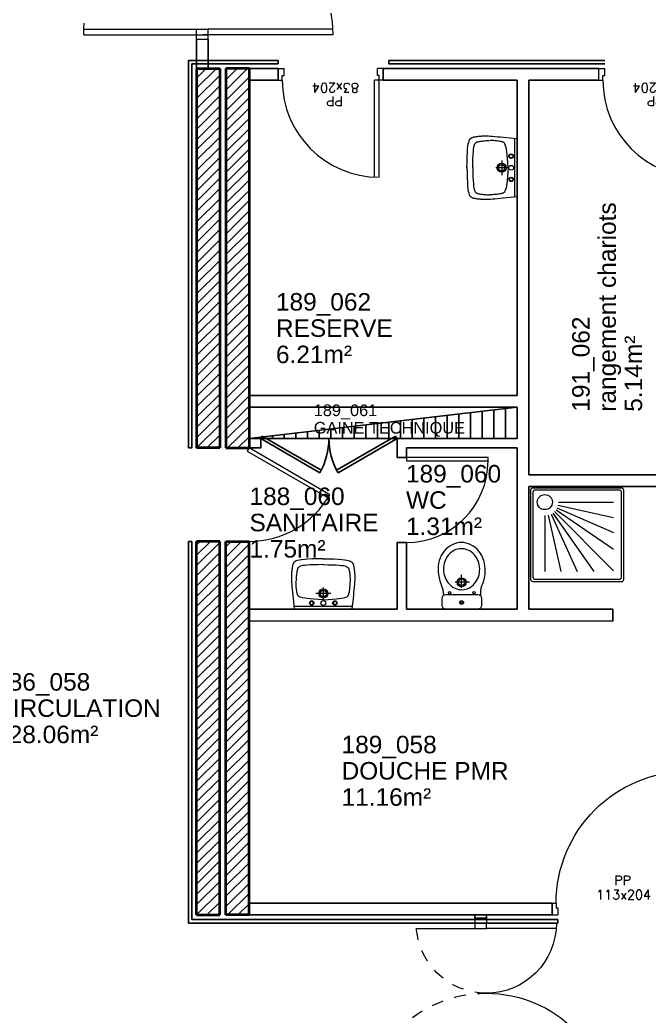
# Model space of a CAD drawing. Header units: metres. Extents: x 143.8 to 210.8, y 45.3 to 115.9.
# Drawn here: x 185.48 to 190.88, y 55.4 to 63.94 of the extents above; entities that cross this region are included whole.
import ezdxf
from ezdxf.enums import TextEntityAlignment as Align

# ---------------------------------------------------------------- set-up
doc = ezdxf.new("R2010")
doc.units = ezdxf.units.M
doc.header["$LTSCALE"] = 0.6
doc.header["$MEASUREMENT"] = 0
doc.linetypes.add('CACHÉ', pattern=[0.25, 0.125, -0.125])
doc.linetypes.add('CONTINU', pattern=[0])
doc.layers.get('0').update_dxf_attribs({"linetype": 'CONTINUOUS'})
for name, color, linetype in [('009 main courant', 181, 'CONTINUOUS'), ('A_AGENC', 204, 'CONTINUOUS'), ('A_Etiqu_Gaine', 8, 'CONTINUOUS'), ('A_Etiqu_Gaine_code', 8, 'CONTINUOUS'), ('A_Etiqu_Local', 8, 'CONTINUOUS'), ('A_HACH_STRUC', 7, 'CONTINUOUS'), ('A_MUR_CLOIS', 8, 'CONTINU'), ('A_MURS_CLOI', 7, 'CONTINUOUS')]:
    doc.layers.add(name, color=color, linetype=linetype)
for name, color, linetype, lineweight in [('A_MURS_STRU', 7, 'CONTINU', 40), ('A_PORT', 8, 'CONTINUOUS', 0), ('A_PORTE', 8, 'CONTINU', 0), ('A_SANI', 5, 'CONTINU', 0)]:
    doc.layers.add(name, color=color, linetype=linetype, lineweight=lineweight)
doc.styles.add('Attribut', font='arial.ttf')
doc.styles.add('ROMANS8', font='romans8', dxfattribs={"height": 10})

# ---------------------------------------------------------------- blocks, each defined once
blk = doc.blocks.new('A_Etiqu_Local')
at = {"style": 'Attribut', "flags": 1}
for tag, p in [('CODE_HOPITAL', (-0.4463, 1.632)), ('CODE_SITE', (-0.4463, 1.407)), ('CODE_BATIMENT', (-0.4463, 1.182)), ('CODE_SECTEUR', (-0.4463, 0.957)), ('CODE_ETAGE', (-0.4463, 0.732)), ('NOM_NORMALISE', (-0.4463, -0.843)), ('SECTEUR_ACTIVITE', (-0.4463, -1.068)), ('SOUS_SECTEUR_ACTIVITE', (-0.4463, -1.293)), ('VOLUME', (-0.4463, -1.518)), ('SERVICE', (-0.4463, -1.743)), ('CODE_UG', (-0.4463, -1.968)), ('CODE_UA', (-0.4463, -2.193)), ('CODE_POLE', (-0.4463, -2.418)), ('OCCUPANT_EXTERNE', (-0.4463, -2.643)), ('DISPONIBILITE', (-0.4463, -2.868)), ('ACCES_HANDICAPES', (-0.4463, -3.093)), ('NATURE_SOL', (-0.4463, -3.318)), ('RISQUE_LABORATOIRE', (-0.4463, -3.543)), ('AMIANTE', (-0.4463, -3.768))]:
    blk.add_attdef(tag, p, '', height=0.15, dxfattribs=at)
at = {"layer": 'A_Etiqu_Local', "style": 'Attribut'}
for tag, p in [('CODE_PIECE', (-0.4463, 0.282)), ('NOM_USAGE', (-0.4463, 0.057)), ('SURFACE', (-0.4463, -0.168))]:
    blk.add_attdef(tag, p, '', height=0.15, dxfattribs=at)
blk = doc.blocks.new('A_Etiqu_Gaine')
at = {"style": 'Attribut', "flags": 1}
for tag, p in [('CODE_HOPITAL', (-0.4323, 0.8651)), ('CODE_SITE', (-0.4323, 0.7151)), ('CODE_BATIMENT', (-0.4323, 0.5651)), ('CODE_SECTEUR', (-0.4323, 0.4151)), ('CODE_ETAGE', (-0.4323, 0.2651)), ('NOM_NORMALISE', (-0.4323, -0.3349)), ('SECTEUR_ACTIVITE', (-0.4323, -0.4849)), ('SOUS_SECTEUR_ACTIVITE', (-0.4323, -0.6349)), ('SURFACE', (-0.4323, -0.7849)), ('CODE_UG', (-0.4323, -0.9349)), ('CODE_POLE', (-0.4323, -1.0849)), ('AMIANTE', (-0.4323, -1.2349))]:
    blk.add_attdef(tag, p, '', height=0.1, dxfattribs=at)
at = {"layer": 'A_Etiqu_Gaine', "style": 'Attribut'}
blk.add_attdef('NOM_USAGE', (-0.4323, -0.1849), '', height=0.1, dxfattribs=at)
at = {"layer": 'A_Etiqu_Gaine_code', "style": 'Attribut'}
blk.add_attdef('CODE_PIECE', (-0.4323, -0.0349), '', height=0.1, dxfattribs=at)
blk = doc.blocks.new('BATI-10')
for p, q in [((0, 0.1), (0, 0)), ((0, 0.1), (0.035, 0.1)), ((0.035, 0.1), (0.035, 0.06)), ((0, 0), (0.05, 0)), ((0.035, 0.06), (0.05, 0.06)), ((0.05, 0.06), (0.05, 0))]:
    blk.add_line(p, q)
blk = doc.blocks.new('P110bt10')
for p, q in [((0.035, 1.23), (0.035, 0.1)), ((0.075, 1.2293), (0.075, 0.1)), ((0.035, 0.1), (0.075, 0.1))]:
    blk.add_line(p, q)
blk.add_arc((0.035, 0.1), 1.13, 0, 90)
blk.add_blockref('BATI-10', (0, 0))
at = {"xscale": -1}
blk.add_blockref('BATI-10', (1.2, 0), dxfattribs=at)
at = {"style": 'ROMANS8'}
for tag, p in [('DEF', (0.5949, 0.2559)), ('DIM', (0.5864, 0.1335))]:
    blk.add_attdef(tag, text='', height=0.08, dxfattribs=at).set_placement(p, align=Align.CENTER)
blk = doc.blocks.new('P80bt10')
for p, q in [((0.035, 0.93), (0.035, 0.1)), ((0.075, 0.929), (0.075, 0.1)), ((0, 0.1), (0, 0)), ((0, 0.1), (0.035, 0.1)), ((0.035, 0.1), (0.075, 0.1)), ((0.035, 0.1), (0.035, 0.06)), ((0.865, 0.1), (0.865, 0.06)), ((0.9, 0.1), (0.865, 0.1)), ((0.9, 0.1), (0.9, 0)), ((0, 0), (0.05, 0)), ((0.035, 0.06), (0.05, 0.06)), ((0.05, 0.06), (0.05, 0)), ((0.865, 0.06), (0.85, 0.06)), ((0.85, 0.06), (0.85, 0)), ((0.9, 0), (0.85, 0))]:
    blk.add_line(p, q)
blk.add_arc((0.035, 0.1), 0.83, 0, 90)
at = {"style": 'ROMANS8'}
for tag, p in [('DEF', (0.4163, 0.239)), ('DIM', (0.4087, 0.1245))]:
    blk.add_attdef(tag, text='', height=0.08, dxfattribs=at).set_placement(p, align=Align.CENTER)
blk = doc.blocks.new('-P175bt10')
at = {"layer": 'A_PORT', "linetype": 'Continuous'}
for p, q in [((0.0408, 1.1675), (0.0408, 0.1)), ((0.0875, 1.1665), (0.0875, 0.1)), ((1.6625, 0.699), (1.6625, 0.1)), ((1.7092, 0.7008), (1.7092, 0.1)), ((0, 0.1), (0, 0)), ((0, 0.1), (0.0408, 0.1)), ((0.0408, 0.1), (0.0875, 0.1)), ((0.0408, 0.1), (0.0408, 0.0533)), ((0.0408, -0.9675), (0.0408, 0.1)), ((0.0875, -0.9665), (0.0875, 0.1)), ((1.6625, 0.1), (1.7092, 0.1)), ((1.6625, -0.499), (1.6625, 0.1)), ((1.7092, 0.1), (1.7092, 0.0533)), ((1.75, 0.1), (1.7092, 0.1)), ((1.7092, -0.5008), (1.7092, 0.1)), ((1.75, 0.1), (1.75, 0))]:
    blk.add_line(p, q, dxfattribs=at)
at = {"layer": 'A_PORT'}
for p, q in [((0, 0), (0.0875, 0)), ((1.75, 0), (1.6625, 0))]:
    blk.add_line(p, q, dxfattribs=at)
at = {"layer": 'A_PORT', "linetype": 'Continuous'}
for centre, radius, start, end in [((0.0408, 0.1), 1.0675, 0, 90), ((1.7092, 0.1), 0.6008, 90, 180)]:
    blk.add_arc(centre, radius, start, end, dxfattribs=at)
at = {"layer": 'A_PORT', "linetype": 'CACHÉ'}
for centre, radius, start, end in [((0.0408, 0.1), 1.0675, 270, 0), ((1.7092, 0.1), 0.6008, 180, 270)]:
    blk.add_arc(centre, radius, start, end, dxfattribs=at)
at = {"layer": 'A_PORT', "linetype": 'Continuous', "style": 'ROMANS8'}
for tag, p in [('PCF', (0.5371, 0.2448)), ('175X204', (0.5272, 0.1021))]:
    blk.add_attdef(tag, text='', height=0.0933, dxfattribs=at).set_placement(p, align=Align.CENTER)

msp = doc.modelspace()

# ---------------------------------------------------------------- hatches: boundary and pattern name
at = {"layer": 'A_HACH_STRUC'}
h = msp.add_hatch(dxfattribs=at)
h.set_pattern_fill('ANSI31', color=8, scale=0.5, angle=359.76959, style=0)
h.set_pattern_definition([(44.7696, (186.99988, 60.27093), (-0.0440161, 0.0443715), [])])
h.paths.add_polyline_path([(187.1999, 63.5209), (186.9999, 63.5209), (186.9999, 60.2709), (187.1999, 60.2709)])
h.paths.add_polyline_path([(187.4499, 63.5209), (187.2499, 63.5209), (187.2499, 60.2709), (187.4499, 60.2709), (187.4499, 60.3509)])
h = msp.add_hatch(dxfattribs=at)
h.set_pattern_fill('ANSI31', color=8, scale=0.5, angle=359.76959, style=0)
h.set_pattern_definition([(44.7696, (186.99988, 56.27093), (-0.0440161, 0.0443715), [])])
h.paths.add_polyline_path([(187.1999, 59.4709), (186.9999, 59.4709), (186.9999, 59.3709), (186.9999, 56.2709), (187.1999, 56.2709), (187.1999, 56.3459)])
h.paths.add_polyline_path([(187.4499, 59.4709), (187.2499, 59.4709), (187.2499, 56.3459), (187.2499, 56.2709), (187.4499, 56.2709)])

# ---------------------------------------------------------------- linework, layer by layer
at = {"layer": '009 main courant', "color": 8, "linetype": 'Continuous'}
for p, q in [((186.9299, 60.2709), (186.9299, 63.5909)), ((187.6999, 63.5909), (186.9299, 63.5909)), ((187.6999, 63.5609), (187.6999, 63.5909)), ((188.6499, 63.5609), (188.6499, 63.5909)), ((190.4998, 63.5909), (188.6499, 63.5909)), ((186.9599, 60.2709), (186.9599, 63.5609)), ((187.6999, 63.5609), (186.9599, 63.5609)), ((190.4998, 63.5609), (188.6499, 63.5609)), ((186.9599, 60.2709), (186.9299, 60.2709)), ((186.9299, 59.4709), (186.9299, 56.2009)), ((186.9599, 59.4709), (186.9299, 59.4709)), ((186.9599, 59.4709), (186.9599, 56.2309)), ((190.0979, 56.2009), (186.9299, 56.2009)), ((190.0979, 56.2309), (186.9599, 56.2309)), ((190.0979, 56.2309), (190.0979, 56.2009))]:
    msp.add_line(p, q, dxfattribs=at)
at = {"layer": 'A_AGENC', "color": 8, "linetype": 'Continuous'}
msp.add_line((188.7195, 60.3509), (187.5499, 60.3509), dxfattribs=at)
for points in [[(187.5624, 60.3726), (188.0689, 60.0802), (188.0563, 60.0585), (187.5499, 60.3509)], [(188.7069, 60.3726), (188.2005, 60.0802), (188.213, 60.0585), (188.7195, 60.3509)]]:
    msp.add_lwpolyline(points, close=True, dxfattribs=at)
for centre, start, end in [((187.5499, 60.3509), 330.00002, 0.00001), ((188.7195, 60.3509), 180.00001, 210)]:
    msp.add_arc(centre, 0.5848, start, end, dxfattribs=at)
at = {"layer": 'A_MUR_CLOIS', "color": 8, "linetype": 'Continuous'}
for p, q in [((187.6999, 63.5209), (187.4499, 63.5209)), ((187.6999, 63.4209), (187.6999, 63.5209)), ((190.4498, 63.5209), (188.5999, 63.5209)), ((188.5999, 63.4209), (188.5999, 63.5209)), ((187.6999, 63.4209), (187.4499, 63.4209)), ((189.7498, 63.4209), (188.5999, 63.4209)), ((189.7498, 60.7207), (189.7498, 63.4209)), ((189.8498, 60.0409), (189.8498, 63.4209)), ((190.4498, 63.4209), (189.8498, 63.4209)), ((189.7498, 60.7207), (187.4499, 60.7207)), ((189.7498, 60.6207), (187.4499, 60.6207)), ((187.4499, 60.3509), (189.7498, 60.6207)), ((189.5499, 60.5972), (189.5499, 60.3509)), ((189.6499, 60.6089), (189.6499, 60.3509)), ((189.7498, 60.3509), (189.7498, 60.6207)), ((188.7499, 60.5034), (188.7499, 60.3509)), ((188.8499, 60.514), (188.8499, 60.3509)), ((188.9499, 60.5268), (188.9499, 60.3509)), ((189.0499, 60.5386), (189.0499, 60.3509)), ((189.1499, 60.5503), (189.1499, 60.3509)), ((189.2499, 60.562), (189.2499, 60.3509)), ((189.3499, 60.5738), (189.3499, 60.3509)), ((189.4499, 60.5855), (189.4499, 60.3509)), ((188.0499, 60.4213), (188.0499, 60.3509)), ((188.1499, 60.433), (188.1499, 60.3509)), ((188.2499, 60.4448), (188.2499, 60.3509)), ((188.3499, 60.4565), (188.3499, 60.3509)), ((188.4499, 60.4682), (188.4499, 60.3509)), ((188.5499, 60.4799), (188.5499, 60.3509)), ((188.6499, 60.4862), (188.6499, 60.3509)), ((187.6499, 60.3744), (187.6499, 60.3509)), ((187.7499, 60.3861), (187.7499, 60.3509)), ((187.8499, 60.3978), (187.8499, 60.3509)), ((187.9499, 60.4096), (187.9499, 60.3509)), ((188.7195, 60.1909), (188.7195, 60.3509)), ((189.7498, 60.3509), (188.7195, 60.3509)), ((189.7498, 60.2709), (188.7995, 60.2709)), ((188.7995, 60.1909), (188.7995, 60.2709)), ((189.7498, 58.8909), (189.7498, 60.2709)), ((188.7195, 60.1909), (188.7995, 60.1909)), ((191.3699, 60.0409), (189.8498, 60.0409)), ((191.3699, 59.9409), (189.8498, 59.9409)), ((189.8498, 58.8909), (189.8498, 59.9409)), ((188.7195, 58.8909), (188.7195, 59.4609)), ((188.7195, 59.4609), (188.7995, 59.4609)), ((188.7995, 58.8909), (188.7995, 59.4609)), ((188.7195, 58.8909), (187.4499, 58.8909)), ((189.7498, 58.8909), (188.7995, 58.8909)), ((190.5699, 58.8909), (189.8498, 58.8909)), ((190.5699, 58.7888), (190.5699, 58.8909)), ((190.5699, 58.7888), (187.4499, 58.7909)), ((190.0479, 56.3709), (187.4499, 56.3709)), ((190.0479, 56.3709), (190.0479, 56.2709)), ((190.0479, 56.2709), (187.4499, 56.2709))]:
    msp.add_line(p, q, dxfattribs=at)
msp.add_lwpolyline([(187.4499, 60.2709), (187.4499, 60.3509), (187.5499, 60.3509), (187.5499, 60.2709)], close=True, dxfattribs=at)
at = {"layer": 'A_MURS_CLOI', "color": 8}
for p, q in [((186.9999, 63.5209), (186.9999, 63.7709)), ((187.0999, 63.5209), (187.0999, 63.7709)), ((189.3846, 56.2418), (189.3846, 56.2709)), ((189.4846, 56.2418), (189.4846, 56.2709))]:
    msp.add_line(p, q, dxfattribs=at)
at = {"layer": 'A_MURS_STRU', "color": 8, "linetype": 'Continuous'}
for p, q in [((186.9999, 63.5209), (187.1999, 63.5209)), ((186.9999, 63.5209), (186.9999, 60.2709)), ((187.1999, 63.5209), (187.1999, 60.2709)), ((187.4499, 63.5209), (187.2499, 63.5209)), ((187.2499, 63.5209), (187.2499, 60.2709)), ((187.4499, 63.5209), (187.4499, 60.2709)), ((187.1999, 60.2709), (186.9999, 60.2709)), ((187.2499, 60.2709), (187.4499, 60.2709)), ((187.1999, 59.4709), (186.9999, 59.4709)), ((186.9999, 56.2709), (186.9999, 59.4709)), ((187.1999, 56.2709), (187.1999, 59.4709)), ((187.2499, 59.4709), (187.4499, 59.4709)), ((187.2499, 56.2709), (187.2499, 59.4709)), ((187.4499, 56.2709), (187.4499, 59.4709)), ((186.9999, 56.2709), (187.1999, 56.2709)), ((187.4499, 56.2709), (187.2499, 56.2709))]:
    msp.add_line(p, q, dxfattribs=at)
at = {"layer": 'A_PORTE', "color": 8, "linetype": 'Continuous'}
for p, q in [((187.4499, 60.2709), (187.4349, 60.2449)), ((188.1427, 59.8709), (187.4499, 60.2709)), ((187.4349, 60.2449), (188.1277, 59.845)), ((188.1277, 59.845), (188.1427, 59.8709))]:
    msp.add_line(p, q, dxfattribs=at)
msp.add_lwpolyline([(188.7995, 60.1609), (189.4995, 60.1609), (189.4995, 60.1909), (188.7995, 60.1909)], close=True, dxfattribs=at)
for centre, radius, end in [((188.7995, 60.1609), 0.7, 0), ((187.4499, 60.2709), 0.8, 329.99999)]:
    msp.add_arc(centre, radius, 270, end, dxfattribs=at)
at = {"layer": 'A_SANI', "color": 8, "linetype": 'Continuous'}
for p, q in [((189.7249, 62.921), (189.7249, 62.4257)), ((189.7498, 62.921), (189.7498, 62.4257)), ((189.6163, 62.7346), (189.6163, 62.6081)), ((189.6673, 62.6713), (189.5652, 62.6713)), ((190.0835, 59.7418), (190.5759, 59.4054)), ((190.0884, 59.7588), (190.5759, 59.5468)), ((190.0982, 59.7808), (190.5759, 59.676)), ((190.103, 59.8076), (190.5759, 59.8076)), ((189.986, 59.693), (189.986, 59.2128)), ((190.0153, 59.6955), (190.1225, 59.2128)), ((190.0396, 59.7028), (190.2639, 59.2128)), ((190.0543, 59.7125), (190.4053, 59.2128)), ((190.0689, 59.7272), (190.5759, 59.2177)), ((189.2722, 59.0716), (189.2722, 59.1839)), ((188.0867, 59.0755), (188.0867, 58.9734)), ((189.3406, 59.1204), (189.2185, 59.1204)), ((188.1499, 59.0245), (188.0234, 59.0245)), ((187.837, 58.9158), (188.3323, 58.9158)), ((187.837, 58.8909), (188.3323, 58.8909))]:
    msp.add_line(p, q, dxfattribs=at)
for points in [[(189.3181, 62.6713), (189.3188, 62.7228), (189.3201, 62.7663), (189.3219, 62.8027), (189.3241, 62.8327), (189.3268, 62.857), (189.3298, 62.8763), (189.3333, 62.8914), (189.3372, 62.9029), (189.3414, 62.9116), (189.3459, 62.9183), (189.3459, 62.9183), (189.3483, 62.921), (189.3508, 62.9234), (189.3534, 62.9256), (189.3563, 62.9275), (189.3594, 62.9291), (189.3627, 62.9306), (189.3664, 62.932), (189.3704, 62.9332), (189.3749, 62.9343), (189.3797, 62.9354), (189.3797, 62.9354), (189.385, 62.9364), (189.3908, 62.9374), (189.3968, 62.9384), (189.4031, 62.9393), (189.4095, 62.9402), (189.4161, 62.941), (189.4227, 62.9417), (189.4292, 62.9424), (189.4356, 62.943), (189.4417, 62.9436), (189.4417, 62.9436), (189.4477, 62.9441), (189.4534, 62.9444), (189.459, 62.9447), (189.4646, 62.9449), (189.4702, 62.9451), (189.476, 62.9451), (189.4821, 62.945), (189.4885, 62.9448), (189.4953, 62.9446), (189.5026, 62.9442), (189.5026, 62.9442), (189.5189, 62.9431), (189.5375, 62.9417), (189.5582, 62.9399), (189.5808, 62.9378), (189.6053, 62.9354), (189.6314, 62.9328), (189.659, 62.93), (189.6881, 62.9271), (189.7184, 62.9241), (189.7498, 62.921)], [(189.3689, 62.6711), (189.3693, 62.7151), (189.3702, 62.7523), (189.3715, 62.7834), (189.3732, 62.809), (189.3753, 62.8297), (189.3777, 62.8462), (189.3803, 62.8589), (189.3833, 62.8686), (189.3864, 62.8759), (189.3897, 62.8813), (189.3897, 62.8813), (189.3914, 62.8835), (189.3932, 62.8854), (189.395, 62.8871), (189.397, 62.8886), (189.3991, 62.8898), (189.4014, 62.891), (189.4039, 62.892), (189.4066, 62.8929), (189.4095, 62.8937), (189.4127, 62.8945), (189.4127, 62.8945), (189.4201, 62.8961), (189.4284, 62.8977), (189.4376, 62.8992), (189.4476, 62.9006), (189.4581, 62.9019), (189.469, 62.903), (189.4801, 62.904), (189.4912, 62.9048), (189.5023, 62.9054), (189.513, 62.9058)], [(189.671, 62.6711), (189.668, 62.7151), (189.6651, 62.7523), (189.6621, 62.7834), (189.6592, 62.809), (189.6563, 62.8297), (189.6533, 62.8462), (189.6503, 62.8589), (189.6472, 62.8686), (189.644, 62.8759), (189.6407, 62.8813), (189.6407, 62.8813), (189.639, 62.8835), (189.6372, 62.8854), (189.6353, 62.8871), (189.6334, 62.8886), (189.6313, 62.8898), (189.629, 62.891), (189.6265, 62.892), (189.6238, 62.8929), (189.6209, 62.8937), (189.6176, 62.8945), (189.6176, 62.8945), (189.6103, 62.8961), (189.602, 62.8977), (189.5927, 62.8992), (189.5828, 62.9006), (189.5723, 62.9019), (189.5614, 62.903), (189.5503, 62.904), (189.5392, 62.9048), (189.5281, 62.9054), (189.5174, 62.9058)], [(189.3181, 62.6753), (189.3188, 62.6238), (189.3201, 62.5803), (189.3219, 62.5439), (189.3241, 62.5139), (189.3268, 62.4896), (189.3298, 62.4703), (189.3333, 62.4552), (189.3372, 62.4437), (189.3414, 62.435), (189.3459, 62.4284), (189.3459, 62.4284), (189.3483, 62.4256), (189.3508, 62.4232), (189.3534, 62.421), (189.3563, 62.4191), (189.3594, 62.4175), (189.3627, 62.416), (189.3664, 62.4146), (189.3704, 62.4134), (189.3749, 62.4123), (189.3797, 62.4112), (189.3797, 62.4112), (189.385, 62.4102), (189.3908, 62.4092), (189.3968, 62.4082), (189.4031, 62.4073), (189.4095, 62.4064), (189.4161, 62.4056), (189.4227, 62.4049), (189.4292, 62.4042), (189.4356, 62.4036), (189.4417, 62.403), (189.4417, 62.403), (189.4477, 62.4026), (189.4534, 62.4022), (189.459, 62.4019), (189.4646, 62.4017), (189.4702, 62.4016), (189.476, 62.4015), (189.4821, 62.4016), (189.4885, 62.4018), (189.4953, 62.402), (189.5026, 62.4024), (189.5026, 62.4024), (189.5189, 62.4035), (189.5375, 62.4049), (189.5582, 62.4067), (189.5808, 62.4088), (189.6053, 62.4112), (189.6314, 62.4138), (189.659, 62.4166), (189.6881, 62.4195), (189.7184, 62.4226), (189.7498, 62.4257)], [(189.3689, 62.6745), (189.3693, 62.6305), (189.3702, 62.5933), (189.3715, 62.5621), (189.3732, 62.5365), (189.3753, 62.5158), (189.3777, 62.4994), (189.3803, 62.4866), (189.3833, 62.4769), (189.3864, 62.4697), (189.3897, 62.4642), (189.3897, 62.4642), (189.3914, 62.462), (189.3932, 62.4601), (189.395, 62.4584), (189.397, 62.457), (189.3991, 62.4557), (189.4014, 62.4546), (189.4039, 62.4536), (189.4066, 62.4527), (189.4095, 62.4518), (189.4127, 62.451), (189.4127, 62.451), (189.4201, 62.4494), (189.4284, 62.4479), (189.4377, 62.4464), (189.4477, 62.445), (189.4584, 62.4437), (189.4694, 62.4425), (189.4808, 62.4415), (189.4923, 62.4407), (189.5039, 62.4401), (189.5152, 62.4397)], [(189.671, 62.6745), (189.668, 62.6305), (189.6651, 62.5933), (189.6621, 62.5621), (189.6592, 62.5365), (189.6563, 62.5158), (189.6533, 62.4994), (189.6503, 62.4866), (189.6472, 62.4769), (189.644, 62.4697), (189.6407, 62.4642), (189.6407, 62.4642), (189.639, 62.462), (189.6372, 62.4601), (189.6353, 62.4584), (189.6334, 62.457), (189.6313, 62.4557), (189.629, 62.4546), (189.6265, 62.4536), (189.6238, 62.4527), (189.6209, 62.4518), (189.6176, 62.451), (189.6176, 62.451), (189.6103, 62.4494), (189.602, 62.4479), (189.5927, 62.4464), (189.5827, 62.445), (189.572, 62.4437), (189.5609, 62.4425), (189.5496, 62.4415), (189.538, 62.4407), (189.5265, 62.4401), (189.5152, 62.4397)], [(188.0867, 59.3226), (188.0352, 59.3219), (187.9917, 59.3206), (187.9552, 59.3188), (187.9253, 59.3166), (187.901, 59.314), (187.8816, 59.3109), (187.8666, 59.3074), (187.8551, 59.3035), (187.8463, 59.2993), (187.8397, 59.2948), (187.8397, 59.2948), (187.837, 59.2924), (187.8346, 59.2899), (187.8324, 59.2873), (187.8305, 59.2844), (187.8288, 59.2814), (187.8273, 59.278), (187.826, 59.2743), (187.8248, 59.2703), (187.8237, 59.2659), (187.8226, 59.261), (187.8226, 59.261), (187.8216, 59.2557), (187.8206, 59.25), (187.8196, 59.2439), (187.8187, 59.2376), (187.8178, 59.2312), (187.817, 59.2246), (187.8163, 59.218), (187.8156, 59.2115), (187.8149, 59.2051), (187.8144, 59.199), (187.8144, 59.199), (187.8139, 59.1931), (187.8135, 59.1873), (187.8132, 59.1817), (187.813, 59.1761), (187.8129, 59.1705), (187.8129, 59.1647), (187.813, 59.1586), (187.8131, 59.1522), (187.8134, 59.1454), (187.8138, 59.1381), (187.8138, 59.1381), (187.8148, 59.1218), (187.8163, 59.1032), (187.8181, 59.0825), (187.8202, 59.0599), (187.8226, 59.0355), (187.8252, 59.0093), (187.828, 58.9817), (187.8309, 58.9526), (187.8339, 58.9223), (187.837, 58.8909)], [(188.0827, 59.3226), (188.1341, 59.3219), (188.1777, 59.3206), (188.2141, 59.3188), (188.2441, 59.3166), (188.2684, 59.314), (188.2877, 59.3109), (188.3028, 59.3074), (188.3143, 59.3035), (188.323, 59.2993), (188.3296, 59.2948), (188.3296, 59.2948), (188.3324, 59.2924), (188.3348, 59.2899), (188.3369, 59.2873), (188.3388, 59.2844), (188.3405, 59.2814), (188.342, 59.278), (188.3434, 59.2743), (188.3446, 59.2703), (188.3457, 59.2659), (188.3468, 59.261), (188.3468, 59.261), (188.3478, 59.2557), (188.3488, 59.25), (188.3498, 59.2439), (188.3507, 59.2376), (188.3515, 59.2312), (188.3524, 59.2246), (188.3531, 59.218), (188.3538, 59.2115), (188.3544, 59.2051), (188.355, 59.199), (188.355, 59.199), (188.3554, 59.1931), (188.3558, 59.1873), (188.3561, 59.1817), (188.3563, 59.1761), (188.3564, 59.1705), (188.3565, 59.1647), (188.3564, 59.1586), (188.3562, 59.1522), (188.3559, 59.1454), (188.3556, 59.1381), (188.3556, 59.1381), (188.3545, 59.1218), (188.3531, 59.1032), (188.3512, 59.0825), (188.3491, 59.0599), (188.3468, 59.0355), (188.3442, 59.0093), (188.3414, 58.9817), (188.3385, 58.9526), (188.3354, 58.9223), (188.3323, 58.8909)], [(188.0869, 59.2718), (188.0429, 59.2714), (188.0057, 59.2705), (187.9746, 59.2692), (187.949, 59.2675), (187.9282, 59.2655), (187.9118, 59.2631), (187.899, 59.2604), (187.8893, 59.2575), (187.8821, 59.2543), (187.8767, 59.251), (187.8767, 59.251), (187.8745, 59.2493), (187.8725, 59.2475), (187.8709, 59.2457), (187.8694, 59.2437), (187.8681, 59.2416), (187.867, 59.2393), (187.866, 59.2368), (187.8651, 59.2341), (187.8643, 59.2312), (187.8635, 59.228), (187.8635, 59.228), (187.8619, 59.2207), (187.8603, 59.2123), (187.8588, 59.2031), (187.8574, 59.1931), (187.8561, 59.1826), (187.855, 59.1718), (187.854, 59.1607), (187.8531, 59.1495), (187.8525, 59.1385), (187.8522, 59.1277)], [(188.0835, 59.2718), (188.1275, 59.2714), (188.1647, 59.2705), (188.1958, 59.2692), (188.2215, 59.2675), (188.2422, 59.2655), (188.2586, 59.2631), (188.2714, 59.2604), (188.2811, 59.2575), (188.2883, 59.2543), (188.2937, 59.251), (188.2937, 59.251), (188.2959, 59.2493), (188.2979, 59.2475), (188.2995, 59.2457), (188.301, 59.2437), (188.3023, 59.2416), (188.3034, 59.2393), (188.3044, 59.2368), (188.3053, 59.2341), (188.3061, 59.2312), (188.3069, 59.228), (188.3069, 59.228), (188.3085, 59.2207), (188.3101, 59.2123), (188.3116, 59.203), (188.313, 59.193), (188.3143, 59.1824), (188.3155, 59.1713), (188.3165, 59.1599), (188.3173, 59.1484), (188.3179, 59.1369), (188.3183, 59.1255)], [(189.072, 59.2107), (189.0749, 59.1914), (189.0778, 59.1742), (189.0807, 59.159), (189.0835, 59.1457), (189.0862, 59.134), (189.0889, 59.1239), (189.0914, 59.1151), (189.0938, 59.1075), (189.096, 59.1009), (189.098, 59.0952), (189.098, 59.0952), (189.099, 59.0926), (189.0999, 59.0901), (189.1008, 59.0878), (189.1016, 59.0856), (189.1024, 59.0834), (189.1032, 59.0813), (189.104, 59.0793), (189.1047, 59.0772), (189.1054, 59.0752), (189.1062, 59.0731), (189.1062, 59.0731), (189.1069, 59.071), (189.1076, 59.0688), (189.1084, 59.0666), (189.1091, 59.0643), (189.1097, 59.0621), (189.1104, 59.0598), (189.111, 59.0575), (189.1116, 59.0552), (189.1122, 59.053), (189.1127, 59.0507), (189.1127, 59.0507), (189.1136, 59.0463), (189.1143, 59.0419), (189.1148, 59.0377), (189.1152, 59.0334), (189.1155, 59.0291), (189.1157, 59.0248), (189.1159, 59.0204), (189.1159, 59.016), (189.1159, 59.0114), (189.1159, 59.0066)], [(189.4724, 59.2107), (189.4707, 59.1914), (189.4686, 59.1742), (189.4662, 59.159), (189.4635, 59.1457), (189.4607, 59.134), (189.4577, 59.1239), (189.4548, 59.1151), (189.452, 59.1075), (189.4493, 59.1009), (189.4469, 59.0952), (189.4469, 59.0952), (189.4458, 59.0926), (189.4448, 59.0901), (189.4438, 59.0878), (189.4429, 59.0856), (189.4421, 59.0834), (189.4414, 59.0813), (189.4407, 59.0793), (189.44, 59.0772), (189.4394, 59.0752), (189.4388, 59.0731), (189.4388, 59.0731), (189.4383, 59.071), (189.4378, 59.0688), (189.4373, 59.0666), (189.4369, 59.0643), (189.4365, 59.0621), (189.4361, 59.0598), (189.4358, 59.0575), (189.4355, 59.0552), (189.4352, 59.053), (189.435, 59.0507), (189.435, 59.0507), (189.4345, 59.0463), (189.4342, 59.0419), (189.4339, 59.0377), (189.4337, 59.0334), (189.4335, 59.0291), (189.4334, 59.0248), (189.4334, 59.0204), (189.4333, 59.016), (189.4333, 59.0114), (189.4333, 59.0066)], [(188.0869, 58.9698), (188.0429, 58.9727), (188.0057, 58.9757), (187.9746, 58.9786), (187.949, 58.9815), (187.9282, 58.9844), (187.9118, 58.9874), (187.899, 58.9904), (187.8893, 58.9935), (187.8821, 58.9967), (187.8767, 59), (187.8767, 59), (187.8745, 59.0017), (187.8725, 59.0035), (187.8709, 59.0054), (187.8694, 59.0073), (187.8681, 59.0095), (187.867, 59.0117), (187.866, 59.0142), (187.8651, 59.0169), (187.8643, 59.0199), (187.8635, 59.0231), (187.8635, 59.0231), (187.8619, 59.0304), (187.8603, 59.0388), (187.8588, 59.048), (187.8574, 59.0579), (187.8561, 59.0684), (187.855, 59.0793), (187.854, 59.0904), (187.8531, 59.1016), (187.8525, 59.1126), (187.8522, 59.1234)], [(188.0835, 58.9698), (188.1275, 58.9727), (188.1647, 58.9757), (188.1958, 58.9786), (188.2215, 58.9815), (188.2422, 58.9844), (188.2586, 58.9874), (188.2714, 58.9904), (188.2811, 58.9935), (188.2883, 58.9967), (188.2937, 59), (188.2937, 59), (188.2959, 59.0017), (188.2979, 59.0035), (188.2995, 59.0054), (188.301, 59.0073), (188.3023, 59.0095), (188.3034, 59.0117), (188.3044, 59.0142), (188.3053, 59.0169), (188.3061, 59.0199), (188.3069, 59.0231), (188.3069, 59.0231), (188.3085, 59.0304), (188.3101, 59.0388), (188.3116, 59.048), (188.313, 59.0581), (188.3143, 59.0687), (188.3155, 59.0798), (188.3165, 59.0912), (188.3173, 59.1027), (188.3179, 59.1142), (188.3183, 59.1256)], [(189.8841, 59.1275), (190.6466, 59.1275)]]:
    msp.add_lwpolyline(points, dxfattribs=at)
for points in [[(190.6637, 59.1454), (190.6637, 59.907, 0.414214), (190.6436, 59.927), (189.8842, 59.927, 0.414214), (189.8642, 59.907), (189.8642, 59.1475)], [(189.4733, 59.2114, 0.092603), (189.4631, 59.3064, 0.097518), (189.4207, 59.3866, 0.107322), (189.3513, 59.4424, 0.116228), (189.2712, 59.4613, 0.11669), (189.1911, 59.4423, 0.108258), (189.1222, 59.3866, 0.098236), (189.0806, 59.3065, 0.092772), (189.0713, 59.2114, 0.094013)], [(189.2104, 59.3943, 0.102556), (189.1598, 59.3547, 0.093461), (189.1276, 59.298, 0.177185), (189.1304, 59.1615, 0.093461), (189.165, 59.1062, 0.102556), (189.2171, 59.0688, 0.222941), (189.334, 59.0712, 0.102556), (189.3845, 59.1107, 0.093461), (189.4168, 59.1675, 0.177032), (189.4139, 59.3039, 0.093461), (189.3794, 59.3593, 0.102556), (189.3273, 59.3967, 0.22283), (189.2104, 59.3943)], [(190.6436, 59.1276, 0.436589), (190.6636, 59.1454)]]:
    msp.add_lwpolyline(points, format="xyb", dxfattribs=at)
for points in [[(189.9037, 59.147), (190.6241, 59.147, 0.414214), (190.6441, 59.167), (190.6441, 59.89, 0.414214), (190.6241, 59.91), (189.9037, 59.91, 0.414214), (189.8837, 59.89), (189.8837, 59.167, 0.414214)], [(189.4431, 58.9854), (189.4431, 58.9209, -0.414214), (189.4131, 58.8909), (189.1362, 58.8909, -0.414214), (189.1062, 58.9209), (189.1062, 58.9854, -0.414214), (189.1362, 59.0154), (189.4131, 59.0154, -0.414214)]]:
    msp.add_lwpolyline(points, format="xyb", close=True, dxfattribs=at)
for centre, radius in [((189.6977, 62.7708), 0.0189), ((189.6977, 62.7708), 0.0144), ((189.6163, 62.6713), 0.0387), ((189.6163, 62.6713), 0.0274), ((189.6977, 62.6713), 0.0204), ((189.6977, 62.5718), 0.0189), ((189.6977, 62.5718), 0.0144), ((189.986, 59.8076), 0.0647), ((189.2722, 59.1204), 0.0383), ((189.2722, 59.1204), 0.0276), ((188.0867, 59.0245), 0.0387), ((188.0867, 59.0245), 0.0274), ((189.1697, 59.0325), 0.0105), ((189.3796, 59.0325), 0.0105), ((187.9871, 58.943), 0.0189), ((187.9871, 58.943), 0.0144), ((188.0867, 58.943), 0.0204), ((188.1861, 58.943), 0.0189), ((188.1861, 58.943), 0.0144), ((189.2722, 58.9471), 0.0166), ((189.2722, 58.9471), 0.00963), ((189.2722, 58.9471), 0.000007)]:
    msp.add_circle(centre, radius, dxfattribs=at)
msp.add_arc((189.8842, 59.1475), 0.02, 179.92179, 269.9218, dxfattribs=at)

# ---------------------------------------------------------------- block references
at = {"layer": 'A_Etiqu_Gaine', "color": 8}
ref = msp.add_blockref('A_Etiqu_Gaine', (188.4375, 60.579), dxfattribs=at)
ref.add_attrib('CODE_PIECE', '189_061', (188.0052, 60.5441), dxfattribs={"layer": 'A_Etiqu_Gaine_code', "height": 0.1, "style": 'Attribut'})
ref.add_attrib('NOM_USAGE', 'GAINE TECHNIQUE', (188.0052, 60.3941), dxfattribs={"height": 0.1, "style": 'Attribut'})
at = {"layer": 'A_Etiqu_Local', "color": 8}
ref = msp.add_blockref('A_Etiqu_Local', (190.6523, 61.0279), dxfattribs=dict(at, rotation=90))
ref.add_attrib('CODE_PIECE', '191_062', (190.3703, 60.5816), dxfattribs={"height": 0.15, "rotation": 90, "style": 'Attribut'})
ref.add_attrib('NOM_USAGE', 'rangement chariots', (190.5953, 60.5816), dxfattribs={"height": 0.15, "rotation": 90, "style": 'Attribut'})
ref.add_attrib('SURFACE', '5.14m²', (190.8203, 60.5816), dxfattribs={"height": 0.15, "rotation": 90, "style": 'Attribut'})
ref = msp.add_blockref('A_Etiqu_Local', (188.1269, 61.1661), dxfattribs=at)
ref.add_attrib('CODE_PIECE', '189_062', (187.6805, 61.4481), dxfattribs={"height": 0.15, "style": 'Attribut'})
ref.add_attrib('NOM_USAGE', 'RESERVE', (187.6805, 61.2231), dxfattribs={"height": 0.15, "style": 'Attribut'})
ref.add_attrib('SURFACE', '6.21m²', (187.6805, 60.9981), dxfattribs={"height": 0.15, "style": 'Attribut'})
ref = msp.add_blockref('A_Etiqu_Local', (189.2419, 59.6936), dxfattribs=at)
ref.add_attrib('CODE_PIECE', '189_060', (188.7956, 59.9755), dxfattribs={"height": 0.15, "style": 'Attribut'})
ref.add_attrib('NOM_USAGE', 'WC', (188.7956, 59.7505), dxfattribs={"height": 0.15, "style": 'Attribut'})
ref.add_attrib('SURFACE', '1.31m²', (188.7956, 59.5255), dxfattribs={"height": 0.15, "style": 'Attribut'})
ref = msp.add_blockref('A_Etiqu_Local', (187.9, 59.5003), dxfattribs=at)
ref.add_attrib('CODE_PIECE', '188_060', (187.4537, 59.7823), dxfattribs={"height": 0.15, "style": 'Attribut'})
ref.add_attrib('NOM_USAGE', 'SANITAIRE', (187.4537, 59.5573), dxfattribs={"height": 0.15, "style": 'Attribut'})
ref.add_attrib('SURFACE', '1.75m²', (187.4537, 59.3323), dxfattribs={"height": 0.15, "style": 'Attribut'})
ref = msp.add_blockref('A_Etiqu_Local', (185.7188, 57.9104), dxfattribs=at)
ref.add_attrib('CODE_PIECE', '186_058', (185.2724, 58.1924), dxfattribs={"height": 0.15, "style": 'Attribut'})
ref.add_attrib('NOM_USAGE', 'CIRCULATION', (185.2724, 57.9674), dxfattribs={"height": 0.15, "style": 'Attribut'})
ref.add_attrib('SURFACE', '128.06m²', (185.2724, 57.7424), dxfattribs={"height": 0.15, "style": 'Attribut'})
ref = msp.add_blockref('A_Etiqu_Local', (188.6895, 57.3738), dxfattribs=at)
ref.add_attrib('CODE_PIECE', '189_058', (188.2432, 57.6557), dxfattribs={"height": 0.15, "style": 'Attribut'})
ref.add_attrib('NOM_USAGE', 'DOUCHE PMR', (188.2432, 57.4307), dxfattribs={"height": 0.15, "style": 'Attribut'})
ref.add_attrib('SURFACE', '11.16m²', (188.2432, 57.2057), dxfattribs={"height": 0.15, "style": 'Attribut'})
at = {"layer": 'A_PORT', "color": 8}
ref = msp.add_blockref('-P175bt10', (186.9999, 63.7709), dxfattribs=dict(at, xscale=-1, rotation=270))
ref.add_attrib('175X204', '175x204', dxfattribs={"linetype": 'Continuous', "height": 0.09333, "rotation": 270, "style": 'ROMANS8'}).set_placement((187.102, 64.298), align=Align.CENTER)
ref.add_attrib('PCF', 'PCF', dxfattribs={"linetype": 'Continuous', "height": 0.09333, "rotation": 270, "style": 'ROMANS8'}).set_placement((187.2447, 64.3079), align=Align.CENTER)
ref = msp.add_blockref('-P175bt10', (189.3846, 54.4918), dxfattribs=dict(at, xscale=-1, rotation=270))
ref.add_attrib('175X204', '175x204', dxfattribs={"linetype": 'Continuous', "height": 0.09333, "rotation": 270, "style": 'ROMANS8'}).set_placement((189.4868, 55.019), align=Align.CENTER)
ref.add_attrib('PCF', 'PCF', dxfattribs={"linetype": 'Continuous', "height": 0.09333, "rotation": 270, "style": 'ROMANS8'}).set_placement((189.6295, 55.0289), align=Align.CENTER)
at = {"layer": 'A_PORTE', "color": 8, "rotation": 180}
for p in [(188.5999, 63.5209), (191.3498, 63.5209)]:
    msp.add_blockref('P80bt10', p, dxfattribs=at).add_auto_attribs({'DEF': 'PP', 'DIM': '83x204'})
at = {"layer": 'A_PORTE', "color": 8}
ref = msp.add_blockref('P110bt10', (191.2479, 56.2709), dxfattribs=dict(at, xscale=-1))
ref.add_attrib('DEF', 'PP', dxfattribs={"layer": '0', "height": 0.08, "style": 'ROMANS8'}).set_placement((190.6531, 56.5268), align=Align.CENTER)
ref.add_attrib('DIM', '113x204', dxfattribs={"layer": '0', "height": 0.08, "style": 'ROMANS8'}).set_placement((190.6616, 56.4045), align=Align.CENTER)

doc.saveas('drawing.dxf')
